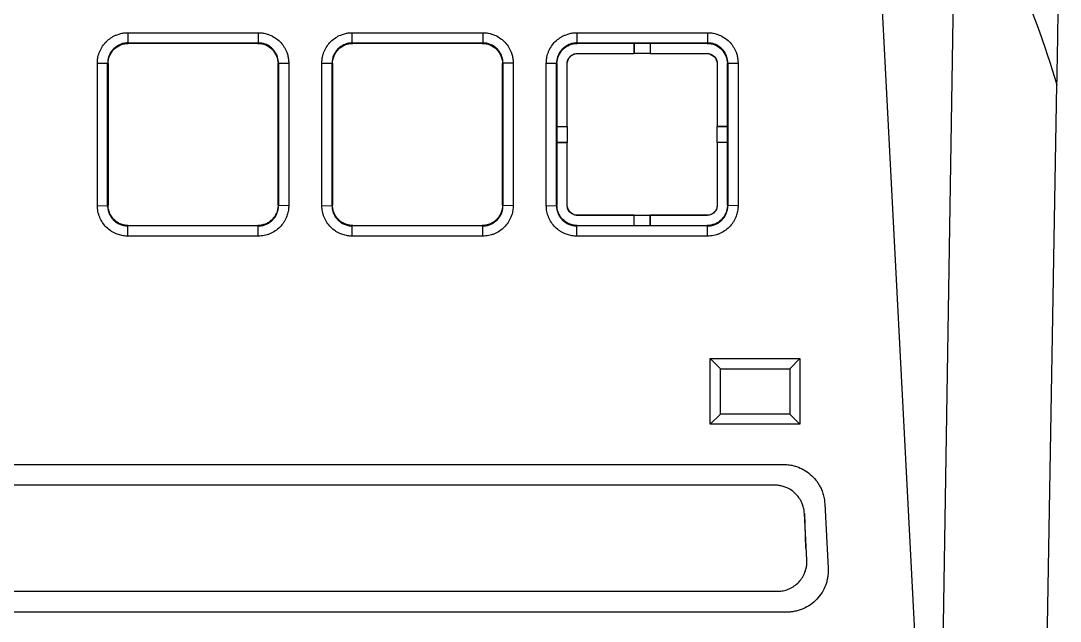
# Model space of a CAD drawing. Extents: x 86 to 639, y 68 to 658.
# Drawn here: x 318.5 to 369.9, y 156.3 to 186 of the extents above; entities that cross this region are included whole.
import ezdxf

# ---------------------------------------------------------------- set-up
doc = ezdxf.new("R2010")
doc.units = 0
doc.layers.get('0').update_dxf_attribs({"linetype": 'CONTINUOUS'})

msp = doc.modelspace()

# ---------------------------------------------------------------- linework, layer by layer
at = {"color": 7, "linetype": 'CONTINUOUS'}
for p, q in [((363.793, 135.212), (364.728, 194.568)), ((363.793, 135.212), (361, 188.496)), ((323.825, 185.408), (330.268, 185.408)), ((323.825, 185.408), (323.825, 184.903)), ((330.268, 185.408), (330.268, 184.903)), ((334.915, 185.408), (341.358, 185.408)), ((334.915, 184.903), (334.915, 185.408)), ((341.358, 185.408), (341.358, 184.903)), ((346.005, 185.408), (352.468, 185.408)), ((346.005, 185.408), (346.005, 184.903)), ((352.468, 185.408), (352.468, 184.903)), ((323.825, 184.903), (330.268, 184.903)), ((323.825, 184.903), (323.847, 184.882)), ((330.246, 184.882), (323.847, 184.882)), ((330.246, 184.882), (330.268, 184.903)), ((334.915, 184.903), (341.358, 184.903)), ((334.915, 184.903), (334.937, 184.882)), ((341.336, 184.882), (334.937, 184.882)), ((341.336, 184.882), (341.358, 184.903)), ((346.005, 184.903), (352.468, 184.903)), ((346.005, 184.903), (346.027, 184.882)), ((348.836, 184.882), (346.027, 184.882)), ((348.836, 184.89), (348.843, 184.897)), ((348.836, 184.382), (348.836, 184.886)), ((348.843, 184.897), (349.629, 184.897)), ((348.843, 184.897), (348.843, 184.375)), ((349.629, 184.897), (349.636, 184.89)), ((349.629, 184.897), (349.629, 184.375)), ((349.636, 184.886), (349.636, 184.382)), ((352.446, 184.882), (349.636, 184.882)), ((352.446, 184.882), (352.468, 184.903)), ((346.026, 184.382), (346.026, 184.375)), ((346.026, 184.382), (348.836, 184.382)), ((346.026, 184.375), (348.843, 184.375)), ((348.836, 184.382), (348.843, 184.375)), ((349.629, 184.375), (348.843, 184.375)), ((349.629, 184.375), (349.636, 184.382)), ((349.629, 184.375), (352.446, 184.375)), ((349.636, 184.382), (352.446, 184.382)), ((352.446, 184.382), (352.446, 184.375)), ((322.32, 176.868), (322.32, 183.912)), ((322.32, 183.912), (322.825, 183.903)), ((322.825, 176.86), (322.825, 183.903)), ((322.846, 183.882), (322.825, 183.903)), ((322.846, 183.882), (322.846, 176.882)), ((331.268, 183.903), (331.246, 183.882)), ((331.246, 176.882), (331.246, 183.882)), ((331.268, 183.903), (331.773, 183.912)), ((331.268, 183.903), (331.268, 176.86)), ((331.773, 183.912), (331.773, 176.868)), ((333.41, 176.868), (333.41, 183.912)), ((333.41, 183.912), (333.915, 183.903)), ((333.915, 176.86), (333.915, 183.903)), ((333.936, 183.882), (333.915, 183.903)), ((333.936, 183.882), (333.936, 176.882)), ((342.358, 183.903), (342.336, 183.882)), ((342.336, 176.882), (342.336, 183.882)), ((342.863, 183.912), (342.358, 183.903)), ((342.358, 183.903), (342.358, 176.86)), ((344.5, 176.868), (344.5, 183.912)), ((344.5, 183.912), (345.005, 183.903)), ((345.005, 176.86), (345.005, 183.903)), ((345.026, 183.882), (345.005, 183.903)), ((345.026, 183.882), (345.026, 176.882)), ((345.526, 183.882), (345.533, 183.882)), ((345.526, 180.782), (345.526, 183.882)), ((345.533, 180.775), (345.533, 183.882)), ((352.939, 183.882), (352.939, 180.775)), ((352.946, 183.882), (352.939, 183.882)), ((352.946, 183.882), (352.946, 180.782)), ((353.468, 183.903), (353.446, 183.882)), ((353.446, 176.882), (353.446, 183.882)), ((353.468, 183.903), (353.973, 183.912)), ((353.468, 183.903), (353.468, 176.86)), ((353.973, 183.912), (353.973, 176.868)), ((369.154, 149.931), (369.728, 182.829)), ((345.011, 180.775), (345.018, 180.782)), ((345.011, 179.989), (345.011, 180.775)), ((345.011, 180.775), (345.533, 180.775)), ((345.022, 180.782), (345.526, 180.782)), ((345.533, 180.775), (345.526, 180.782)), ((345.533, 180.775), (345.533, 179.989)), ((352.946, 180.782), (352.939, 180.775)), ((352.939, 179.989), (352.939, 180.775)), ((353.462, 180.775), (352.939, 180.775)), ((352.946, 180.782), (353.451, 180.782)), ((353.455, 180.782), (353.462, 180.775)), ((353.462, 180.775), (353.462, 179.989)), ((345.018, 179.982), (345.011, 179.989)), ((345.011, 179.989), (345.533, 179.989)), ((345.526, 179.982), (345.022, 179.982)), ((345.526, 179.982), (345.533, 179.989)), ((345.526, 176.882), (345.526, 179.982)), ((345.533, 176.882), (345.533, 179.989)), ((352.939, 179.989), (352.939, 176.882)), ((352.939, 179.989), (352.946, 179.982)), ((353.462, 179.989), (352.939, 179.989)), ((352.946, 179.982), (352.946, 176.882)), ((353.451, 179.982), (352.946, 179.982)), ((353.462, 179.989), (353.455, 179.982)), ((322.32, 176.868), (322.825, 176.86)), ((322.825, 176.86), (322.846, 176.882)), ((331.246, 176.882), (331.268, 176.86)), ((331.773, 176.868), (331.268, 176.86)), ((333.41, 176.868), (333.915, 176.86)), ((333.915, 176.86), (333.936, 176.882)), ((342.336, 176.882), (342.358, 176.86)), ((342.863, 176.868), (342.358, 176.86)), ((344.5, 176.868), (345.005, 176.86)), ((345.005, 176.86), (345.026, 176.882)), ((345.526, 176.882), (345.533, 176.882)), ((352.946, 176.882), (352.939, 176.882)), ((353.446, 176.882), (353.468, 176.86)), ((353.973, 176.868), (353.468, 176.86)), ((348.843, 176.389), (346.026, 176.389)), ((346.026, 176.382), (346.026, 176.389)), ((348.836, 176.382), (346.026, 176.382)), ((348.843, 176.389), (348.836, 176.382)), ((348.836, 175.877), (348.836, 176.382)), ((348.843, 176.389), (349.629, 176.389)), ((348.843, 175.866), (348.843, 176.389)), ((352.446, 176.389), (349.629, 176.389)), ((349.629, 175.866), (349.629, 176.389)), ((349.636, 176.382), (349.629, 176.389)), ((349.636, 176.382), (349.636, 175.877)), ((352.446, 176.382), (349.636, 176.382)), ((352.446, 176.382), (352.446, 176.389)), ((323.846, 175.882), (323.824, 175.86)), ((323.824, 175.356), (323.824, 175.86)), ((330.268, 175.86), (323.824, 175.86)), ((323.846, 175.882), (330.247, 175.882)), ((330.268, 175.86), (330.247, 175.882)), ((330.268, 175.356), (330.268, 175.86)), ((334.936, 175.882), (334.914, 175.86)), ((334.914, 175.356), (334.914, 175.86)), ((341.358, 175.86), (334.914, 175.86)), ((334.936, 175.882), (341.337, 175.882)), ((341.358, 175.86), (341.337, 175.882)), ((341.358, 175.356), (341.358, 175.86)), ((346.026, 175.882), (346.004, 175.86)), ((346.004, 175.356), (346.004, 175.86)), ((352.468, 175.86), (346.004, 175.86)), ((346.026, 175.882), (348.836, 175.882)), ((348.843, 175.866), (348.836, 175.873)), ((349.629, 175.866), (348.843, 175.866)), ((349.636, 175.873), (349.629, 175.866)), ((349.636, 175.882), (352.447, 175.882)), ((352.468, 175.86), (352.447, 175.882)), ((352.468, 175.356), (352.468, 175.86)), ((330.268, 175.356), (323.824, 175.356)), ((341.358, 175.356), (334.914, 175.356)), ((352.468, 175.356), (346.004, 175.356)), ((352.601, 169.308), (357.027, 169.308)), ((352.601, 166.056), (352.601, 169.308)), ((352.601, 169.308), (353.105, 168.803)), ((357.027, 169.308), (356.527, 168.803)), ((357.027, 169.308), (357.027, 166.056)), ((353.105, 166.56), (353.105, 168.803)), ((353.105, 168.803), (356.527, 168.803)), ((356.527, 168.803), (356.527, 166.56)), ((353.105, 166.56), (352.601, 166.056)), ((356.527, 166.56), (353.105, 166.56)), ((356.527, 166.582), (356.527, 166.56)), ((357.027, 166.056), (356.527, 166.56)), ((357.027, 166.056), (352.601, 166.056)), ((301.151, 164.077), (356.192, 164.077)), ((355.772, 163.05), (301.571, 163.05)), ((358.257, 162.13), (358.424, 158.954)), ((357.25, 161.656), (357.311, 159.931)), ((357.372, 159.359), (357.252, 161.65)), ((301.442, 157.804), (355.902, 157.804)), ((356.368, 156.773), (300.975, 156.773))]:
    msp.add_line(p, q, dxfattribs=at)
at = {"color": 7, "linetype": 'CONTINUOUS', "flags": 128}
msp.add_lwpolyline([(342.863, 183.912), (342.863, 180.39), (342.863, 177.833), (342.863, 177.152), (342.863, 176.96), (342.863, 176.902), (342.863, 176.868)], dxfattribs=at)
at = {"color": 7, "linetype": 'CONTINUOUS'}
msp.add_open_spline([(364.728, 194.568), (366.833, 190.767), (368.507, 186.836), (369.728, 182.829)], degree=3, dxfattribs=at)
for points, knots in [([(369.728, 182.829), (369.742, 183.625), (369.77, 185.216), (369.795, 186.664), (369.809, 187.411), (369.811, 187.566), (369.814, 187.72), (369.817, 187.886), (369.82, 188.062), (369.823, 188.248), (369.829, 188.575), (369.837, 189.051), (369.847, 189.624), (369.856, 190.165), (369.864, 190.617), (369.87, 190.99), (369.875, 191.281), (369.879, 191.513), (369.883, 191.693), (369.885, 191.835), (369.887, 191.946), (369.889, 192.025), (369.889, 192.069), (369.889, 192.07), (369.889, 192.07)], [0, 0, 0, 0, 0.153771, 0.307521, 0.320927, 0.332423, 0.345036, 0.358767, 0.373616, 0.389582, 0.406665, 0.459407, 0.520604, 0.577567, 0.637598, 0.687868, 0.734749, 0.778239, 0.818334, 0.855036, 0.893723, 0.933667, 0.973609, 1, 1, 1, 1]), ([(322.32, 183.912), (322.321, 183.945), (322.322, 184.01), (322.332, 184.108), (322.351, 184.221), (322.383, 184.349), (322.45, 184.533), (322.567, 184.751), (322.756, 184.978), (322.947, 185.134), (323.116, 185.234), (323.264, 185.304), (323.435, 185.361), (323.628, 185.401), (323.759, 185.405), (323.825, 185.408)], [0, 0, 0, 0, 0.041708, 0.083373, 0.125177, 0.187739, 0.250326, 0.375046, 0.50008, 0.624955, 0.687328, 0.749973, 0.83333, 0.916197, 1, 1, 1, 1]), ([(330.268, 185.408), (330.301, 185.407), (330.366, 185.406), (330.464, 185.396), (330.577, 185.378), (330.705, 185.346), (330.89, 185.28), (331.108, 185.165), (331.337, 184.978), (331.495, 184.788), (331.596, 184.62), (331.667, 184.472), (331.725, 184.302), (331.765, 184.109), (331.77, 183.978), (331.773, 183.912)], [0, 0, 0, 0, 0.0417358, 0.083403, 0.1251756, 0.187749, 0.250301, 0.3752137, 0.5001, 0.6249811, 0.6873601, 0.7499907, 0.8334685, 0.9163144, 1, 1, 1, 1]), ([(333.41, 183.912), (333.411, 183.945), (333.412, 184.01), (333.422, 184.108), (333.441, 184.221), (333.473, 184.349), (333.54, 184.533), (333.657, 184.751), (333.846, 184.978), (334.075, 185.165), (334.308, 185.288), (334.525, 185.361), (334.718, 185.401), (334.849, 185.405), (334.915, 185.408)], [0, 0, 0, 0, 0.041715, 0.083386, 0.125193, 0.187763, 0.250357, 0.375107, 0.500144, 0.624841, 0.749941, 0.83332, 0.916198, 1, 1, 1, 1]), ([(341.358, 185.408), (341.391, 185.407), (341.456, 185.406), (341.554, 185.396), (341.667, 185.378), (341.795, 185.346), (341.98, 185.28), (342.198, 185.165), (342.427, 184.978), (342.616, 184.75), (342.741, 184.518), (342.815, 184.302), (342.855, 184.109), (342.86, 183.978), (342.863, 183.912)], [0, 0, 0, 0, 0.0417446, 0.0834173, 0.1251919, 0.1877734, 0.2503334, 0.3752703, 0.5001657, 0.6249873, 0.7499588, 0.8334509, 0.9163074, 1, 1, 1, 1]), ([(344.5, 183.912), (344.501, 183.945), (344.502, 184.01), (344.512, 184.108), (344.531, 184.221), (344.563, 184.349), (344.63, 184.533), (344.747, 184.751), (344.936, 184.978), (345.127, 185.134), (345.296, 185.234), (345.444, 185.304), (345.615, 185.361), (345.808, 185.401), (345.939, 185.405), (346.005, 185.408)], [0, 0, 0, 0, 0.041708, 0.083373, 0.125177, 0.187739, 0.250326, 0.375047, 0.50008, 0.624955, 0.687328, 0.749973, 0.833329, 0.916197, 1, 1, 1, 1]), ([(352.468, 185.408), (352.501, 185.407), (352.566, 185.406), (352.664, 185.396), (352.777, 185.378), (352.905, 185.346), (353.09, 185.28), (353.308, 185.165), (353.537, 184.978), (353.694, 184.788), (353.796, 184.62), (353.867, 184.472), (353.925, 184.302), (353.965, 184.109), (353.97, 183.978), (353.973, 183.912)], [0, 0, 0, 0, 0.041736, 0.083403, 0.125176, 0.187749, 0.250301, 0.375213, 0.5001, 0.624981, 0.68736, 0.749991, 0.833468, 0.916314, 1, 1, 1, 1]), ([(323.825, 184.903), (323.794, 184.903), (323.727, 184.901), (323.62, 184.884), (323.5, 184.852), (323.372, 184.799), (323.239, 184.719), (323.037, 184.549), (322.865, 184.268), (322.825, 184.007), (322.825, 183.904), (322.825, 183.903)], [0, 0, 0, 0, 0.059267, 0.128327, 0.207175, 0.295808, 0.39422, 0.502404, 0.801583, 0.999903, 1, 1, 1, 1]), ([(322.846, 183.882), (322.846, 184.143), (322.954, 184.404), (323.325, 184.774), (323.585, 184.882), (323.847, 184.882)], [0, 0, 0, 0, 0.5, 0.5, 1, 1, 1, 1]), ([(330.246, 184.882), (330.508, 184.882), (330.768, 184.774), (331.139, 184.404), (331.246, 184.143), (331.246, 183.882)], [0, 0, 0, 0, 0.5, 0.5, 1, 1, 1, 1]), ([(331.268, 183.903), (331.268, 183.904), (331.268, 184.006), (331.228, 184.266), (331.04, 184.576), (330.784, 184.772), (330.581, 184.86), (330.411, 184.898), (330.311, 184.902), (330.268, 184.903)], [0, 0, 0, 0, 0.0000974, 0.1958334, 0.4976956, 0.6674566, 0.8078085, 0.9186761, 1, 1, 1, 1]), ([(334.915, 184.903), (334.886, 184.903), (334.823, 184.901), (334.721, 184.886), (334.602, 184.857), (334.472, 184.804), (334.334, 184.724), (334.18, 184.594), (334.044, 184.415), (333.957, 184.212), (333.92, 184.043), (333.916, 183.945), (333.915, 183.903)], [0, 0, 0, 0, 0.0542399, 0.1201975, 0.1978674, 0.287243, 0.3883167, 0.50108, 0.6717432, 0.8118358, 0.921276, 1, 1, 1, 1]), ([(333.936, 183.882), (333.936, 184.143), (334.044, 184.404), (334.415, 184.774), (334.675, 184.882), (334.937, 184.882)], [0, 0, 0, 0, 0.5, 0.5, 1, 1, 1, 1]), ([(341.336, 184.882), (341.598, 184.882), (341.858, 184.774), (342.229, 184.404), (342.336, 184.143), (342.336, 183.882)], [0, 0, 0, 0, 0.5, 0.5, 1, 1, 1, 1]), ([(342.358, 183.903), (342.358, 183.904), (342.358, 184.011), (342.316, 184.272), (342.129, 184.573), (341.887, 184.762), (341.693, 184.852), (341.517, 184.897), (341.408, 184.901), (341.358, 184.903)], [0, 0, 0, 0, 0.000097, 0.206151, 0.497726, 0.654218, 0.790116, 0.905387, 1, 1, 1, 1]), ([(346.005, 184.903), (345.974, 184.903), (345.906, 184.901), (345.799, 184.884), (345.679, 184.852), (345.551, 184.799), (345.419, 184.719), (345.217, 184.549), (345.045, 184.268), (345.005, 184.007), (345.005, 183.904), (345.005, 183.903)], [0, 0, 0, 0, 0.059713, 0.12904, 0.207977, 0.296519, 0.394662, 0.502401, 0.80102, 0.999903, 1, 1, 1, 1]), ([(345.026, 183.882), (345.026, 184.143), (345.134, 184.404), (345.505, 184.774), (345.765, 184.882), (346.027, 184.882)], [0, 0, 0, 0, 0.5, 0.5, 1, 1, 1, 1]), ([(352.446, 184.882), (352.708, 184.882), (352.968, 184.774), (353.339, 184.404), (353.446, 184.143), (353.446, 183.882)], [0, 0, 0, 0, 0.5, 0.5, 1, 1, 1, 1]), ([(353.468, 183.903), (353.467, 183.931), (353.466, 183.993), (353.452, 184.095), (353.422, 184.213), (353.37, 184.343), (353.29, 184.481), (353.161, 184.636), (352.984, 184.772), (352.781, 184.86), (352.611, 184.898), (352.511, 184.902), (352.468, 184.903)], [0, 0, 0, 0, 0.0532868, 0.1185509, 0.1957865, 0.2849869, 0.386144, 0.4992491, 0.6683415, 0.8082112, 0.9187836, 1, 1, 1, 1]), ([(345.526, 183.882), (345.528, 183.908), (345.53, 183.959), (345.549, 184.034), (345.579, 184.105), (345.62, 184.171), (345.697, 184.261), (345.829, 184.359), (345.961, 184.374), (346.026, 184.382)], [0, 0, 0, 0, 0.100448, 0.197922, 0.294878, 0.393809, 0.497068, 0.749337, 1, 1, 1, 1]), ([(345.533, 183.882), (345.533, 184.011), (345.588, 184.134), (345.768, 184.316), (345.896, 184.375), (346.026, 184.375)], [0, 0, 0, 0, 0.5, 0.5, 1, 1, 1, 1]), ([(352.446, 184.382), (352.472, 184.38), (352.524, 184.378), (352.599, 184.359), (352.669, 184.329), (352.736, 184.288), (352.825, 184.211), (352.924, 184.079), (352.939, 183.947), (352.946, 183.882)], [0, 0, 0, 0, 0.10044, 0.197907, 0.294859, 0.393791, 0.497056, 0.749326, 1, 1, 1, 1]), ([(352.446, 184.375), (352.575, 184.375), (352.699, 184.32), (352.881, 184.14), (352.939, 184.012), (352.939, 183.882)], [0, 0, 0, 0, 0.5, 0.5, 1, 1, 1, 1]), ([(323.824, 175.356), (323.785, 175.356), (323.706, 175.358), (323.588, 175.373), (323.472, 175.396), (323.358, 175.428), (323.238, 175.473), (323.113, 175.533), (322.944, 175.635), (322.752, 175.793), (322.564, 176.024), (322.448, 176.243), (322.382, 176.43), (322.347, 176.573), (322.324, 176.72), (322.322, 176.819), (322.32, 176.868)], [0, 0, 0, 0, 0.050344, 0.100216, 0.149929, 0.199803, 0.250151, 0.312515, 0.375202, 0.500098, 0.624996, 0.749899, 0.812268, 0.87495, 0.937302, 1, 1, 1, 1]), ([(322.825, 176.86), (322.826, 176.827), (322.827, 176.761), (322.843, 176.663), (322.867, 176.567), (322.9, 176.474), (322.942, 176.386), (322.993, 176.302), (323.051, 176.223), (323.136, 176.13), (323.256, 176.03), (323.423, 175.937), (323.616, 175.873), (323.754, 175.864), (323.824, 175.86)], [0, 0, 0, 0, 0.063093, 0.126061, 0.188903, 0.251621, 0.314216, 0.376689, 0.439039, 0.501269, 0.615506, 0.736706, 0.86487, 1, 1, 1, 1]), ([(323.846, 175.882), (323.814, 175.883), (323.748, 175.884), (323.648, 175.9), (323.549, 175.925), (323.451, 175.961), (323.355, 176.008), (323.263, 176.067), (323.176, 176.137), (323.096, 176.217), (323.025, 176.308), (322.963, 176.408), (322.912, 176.517), (322.875, 176.634), (322.851, 176.756), (322.848, 176.839), (322.846, 176.882)], [0, 0, 0, 0, 0.062372, 0.1261357, 0.1912914, 0.2578397, 0.3257811, 0.3951159, 0.4658446, 0.5379675, 0.611485, 0.6863972, 0.7627046, 0.8404074, 0.9195058, 1, 1, 1, 1]), ([(331.246, 176.882), (331.245, 176.847), (331.243, 176.778), (331.227, 176.676), (331.201, 176.578), (331.166, 176.484), (331.123, 176.396), (331.071, 176.314), (331.014, 176.238), (330.95, 176.169), (330.881, 176.107), (330.808, 176.053), (330.732, 176.006), (330.653, 175.967), (330.572, 175.935), (330.491, 175.911), (330.409, 175.894), (330.328, 175.884), (330.273, 175.882), (330.247, 175.882)], [0, 0, 0, 0, 0.0663936, 0.1318402, 0.1963397, 0.2598924, 0.3224984, 0.3841579, 0.4448711, 0.5046381, 0.5634591, 0.6213344, 0.6782641, 0.7342485, 0.7892878, 0.8433823, 0.8965324, 0.9487381, 1, 1, 1, 1]), ([(331.773, 176.868), (331.772, 176.829), (331.77, 176.75), (331.756, 176.632), (331.733, 176.516), (331.701, 176.402), (331.657, 176.281), (331.598, 176.156), (331.497, 175.986), (331.341, 175.793), (331.111, 175.604), (330.893, 175.486), (330.707, 175.419), (330.563, 175.383), (330.417, 175.36), (330.318, 175.357), (330.268, 175.356)], [0, 0, 0, 0, 0.0503992, 0.1003093, 0.1500341, 0.1998806, 0.2501538, 0.3125506, 0.3752058, 0.5001029, 0.6250015, 0.7499008, 0.8123169, 0.8749517, 0.937297, 1, 1, 1, 1]), ([(330.268, 175.86), (330.3, 175.861), (330.363, 175.862), (330.455, 175.876), (330.544, 175.897), (330.628, 175.925), (330.708, 175.96), (330.783, 176.001), (330.853, 176.047), (330.917, 176.097), (331.003, 176.177), (331.103, 176.298), (331.196, 176.471), (331.257, 176.661), (331.264, 176.793), (331.268, 176.86)], [0, 0, 0, 0, 0.060587, 0.119898, 0.177933, 0.234691, 0.290174, 0.344382, 0.397314, 0.448971, 0.499355, 0.622719, 0.747277, 0.873035, 1, 1, 1, 1]), ([(334.914, 175.356), (334.875, 175.356), (334.796, 175.358), (334.678, 175.373), (334.562, 175.396), (334.448, 175.428), (334.328, 175.473), (334.203, 175.533), (334.034, 175.635), (333.842, 175.793), (333.654, 176.024), (333.538, 176.243), (333.472, 176.43), (333.437, 176.573), (333.414, 176.72), (333.412, 176.819), (333.41, 176.868)], [0, 0, 0, 0, 0.050343, 0.100214, 0.149928, 0.199802, 0.250151, 0.312521, 0.375202, 0.500098, 0.624996, 0.749899, 0.812265, 0.87495, 0.937304, 1, 1, 1, 1]), ([(333.915, 176.86), (333.916, 176.826), (333.917, 176.76), (333.933, 176.661), (333.957, 176.565), (333.991, 176.472), (334.033, 176.384), (334.084, 176.3), (334.142, 176.222), (334.226, 176.13), (334.347, 176.029), (334.515, 175.937), (334.707, 175.872), (334.844, 175.864), (334.914, 175.86)], [0, 0, 0, 0, 0.063745, 0.127179, 0.190301, 0.253113, 0.315616, 0.37781, 0.439696, 0.501275, 0.616473, 0.737993, 0.865835, 1, 1, 1, 1]), ([(334.936, 175.882), (334.904, 175.883), (334.838, 175.884), (334.738, 175.9), (334.639, 175.925), (334.541, 175.961), (334.445, 176.008), (334.353, 176.067), (334.266, 176.137), (334.186, 176.217), (334.115, 176.308), (334.053, 176.408), (334.002, 176.517), (333.965, 176.634), (333.941, 176.756), (333.938, 176.839), (333.936, 176.882)], [0, 0, 0, 0, 0.062372, 0.126136, 0.191291, 0.25784, 0.325781, 0.395116, 0.465845, 0.537968, 0.611485, 0.686397, 0.762705, 0.840407, 0.919506, 1, 1, 1, 1]), ([(342.336, 176.882), (342.335, 176.847), (342.333, 176.778), (342.317, 176.676), (342.291, 176.578), (342.256, 176.484), (342.213, 176.396), (342.161, 176.314), (342.104, 176.238), (342.04, 176.169), (341.971, 176.107), (341.898, 176.053), (341.822, 176.006), (341.743, 175.967), (341.662, 175.935), (341.581, 175.911), (341.499, 175.894), (341.418, 175.884), (341.363, 175.882), (341.337, 175.882)], [0, 0, 0, 0, 0.066391, 0.1318351, 0.1963327, 0.2598837, 0.3224884, 0.3841469, 0.4448593, 0.504626, 0.563447, 0.6213226, 0.678253, 0.7342384, 0.7892791, 0.8433753, 0.8965273, 0.9487355, 1, 1, 1, 1]), ([(342.863, 176.868), (342.862, 176.829), (342.86, 176.749), (342.846, 176.632), (342.823, 176.516), (342.791, 176.402), (342.747, 176.281), (342.688, 176.156), (342.587, 175.986), (342.431, 175.793), (342.201, 175.604), (341.983, 175.486), (341.797, 175.419), (341.653, 175.383), (341.507, 175.36), (341.408, 175.357), (341.358, 175.356)], [0, 0, 0, 0, 0.0504101, 0.1003256, 0.1500502, 0.1998909, 0.2501526, 0.3126017, 0.3752078, 0.5001049, 0.6250001, 0.7498994, 0.8123301, 0.8749515, 0.9373067, 1, 1, 1, 1]), ([(341.358, 175.86), (341.39, 175.861), (341.454, 175.862), (341.546, 175.876), (341.636, 175.898), (341.72, 175.926), (341.8, 175.961), (341.875, 176.002), (341.944, 176.048), (342.007, 176.097), (342.094, 176.177), (342.194, 176.299), (342.287, 176.472), (342.347, 176.662), (342.354, 176.794), (342.358, 176.86)], [0, 0, 0, 0, 0.061098, 0.120792, 0.179082, 0.235969, 0.291452, 0.345532, 0.39821, 0.449485, 0.499359, 0.623567, 0.748405, 0.873881, 1, 1, 1, 1]), ([(346.004, 175.356), (345.965, 175.356), (345.886, 175.358), (345.768, 175.373), (345.652, 175.396), (345.538, 175.428), (345.418, 175.473), (345.293, 175.533), (345.124, 175.635), (344.932, 175.793), (344.744, 176.024), (344.628, 176.244), (344.562, 176.43), (344.527, 176.573), (344.504, 176.72), (344.502, 176.819), (344.5, 176.868)], [0, 0, 0, 0, 0.050355, 0.100232, 0.149945, 0.199813, 0.25015, 0.312558, 0.375205, 0.500101, 0.624996, 0.749897, 0.812301, 0.874951, 0.937319, 1, 1, 1, 1]), ([(345.005, 176.86), (345.006, 176.827), (345.007, 176.761), (345.023, 176.663), (345.047, 176.567), (345.08, 176.474), (345.122, 176.385), (345.173, 176.301), (345.232, 176.223), (345.316, 176.13), (345.436, 176.03), (345.603, 175.937), (345.795, 175.873), (345.934, 175.864), (346.004, 175.86)], [0, 0, 0, 0, 0.063168, 0.126188, 0.189063, 0.251791, 0.314375, 0.376815, 0.439112, 0.501266, 0.615392, 0.736556, 0.864759, 1, 1, 1, 1]), ([(346.026, 175.882), (345.994, 175.883), (345.928, 175.884), (345.828, 175.9), (345.729, 175.925), (345.631, 175.961), (345.535, 176.008), (345.443, 176.067), (345.356, 176.137), (345.276, 176.217), (345.205, 176.308), (345.143, 176.408), (345.092, 176.517), (345.055, 176.634), (345.031, 176.756), (345.028, 176.839), (345.026, 176.882)], [0, 0, 0, 0, 0.062375, 0.126142, 0.1913, 0.25785, 0.325792, 0.395128, 0.465857, 0.537979, 0.611496, 0.686407, 0.762713, 0.840413, 0.919509, 1, 1, 1, 1]), ([(346.026, 176.382), (346, 176.383), (345.949, 176.386), (345.874, 176.404), (345.803, 176.434), (345.737, 176.475), (345.648, 176.552), (345.549, 176.684), (345.534, 176.816), (345.526, 176.882)], [0, 0, 0, 0, 0.10044, 0.197907, 0.294859, 0.393791, 0.497056, 0.749326, 1, 1, 1, 1]), ([(346.026, 176.389), (345.897, 176.389), (345.774, 176.443), (345.592, 176.624), (345.533, 176.751), (345.533, 176.882)], [0, 0, 0, 0, 0.5, 0.5, 1, 1, 1, 1]), ([(352.939, 176.882), (352.939, 176.752), (352.884, 176.629), (352.704, 176.447), (352.577, 176.389), (352.446, 176.389)], [0, 0, 0, 0, 0.5, 0.5, 1, 1, 1, 1]), ([(352.946, 176.882), (352.945, 176.855), (352.942, 176.804), (352.924, 176.729), (352.894, 176.659), (352.853, 176.592), (352.776, 176.503), (352.644, 176.404), (352.512, 176.389), (352.446, 176.382)], [0, 0, 0, 0, 0.100448, 0.197922, 0.294878, 0.393809, 0.497068, 0.749337, 1, 1, 1, 1]), ([(353.446, 176.882), (353.445, 176.847), (353.443, 176.778), (353.427, 176.676), (353.401, 176.578), (353.366, 176.484), (353.322, 176.396), (353.271, 176.314), (353.213, 176.238), (353.15, 176.169), (353.081, 176.107), (353.008, 176.053), (352.932, 176.006), (352.853, 175.967), (352.772, 175.935), (352.691, 175.911), (352.609, 175.894), (352.528, 175.884), (352.473, 175.882), (352.447, 175.882)], [0, 0, 0, 0, 0.066394, 0.13184, 0.19634, 0.259892, 0.322498, 0.384158, 0.444871, 0.504638, 0.563459, 0.621334, 0.678264, 0.734248, 0.789288, 0.843382, 0.896532, 0.948738, 1, 1, 1, 1]), ([(353.973, 176.868), (353.972, 176.829), (353.97, 176.75), (353.956, 176.632), (353.933, 176.516), (353.901, 176.402), (353.857, 176.281), (353.798, 176.156), (353.697, 175.986), (353.54, 175.793), (353.311, 175.604), (353.093, 175.486), (352.907, 175.419), (352.763, 175.383), (352.617, 175.36), (352.518, 175.357), (352.468, 175.356)], [0, 0, 0, 0, 0.0504, 0.10031, 0.150035, 0.199881, 0.250154, 0.31255, 0.375206, 0.500103, 0.625001, 0.749901, 0.812317, 0.874952, 0.937297, 1, 1, 1, 1]), ([(352.468, 175.86), (352.5, 175.861), (352.563, 175.862), (352.655, 175.876), (352.744, 175.897), (352.828, 175.925), (352.908, 175.96), (352.983, 176.001), (353.053, 176.047), (353.116, 176.097), (353.203, 176.177), (353.303, 176.298), (353.396, 176.471), (353.457, 176.661), (353.464, 176.793), (353.468, 176.86)], [0, 0, 0, 0, 0.060582, 0.11989, 0.177922, 0.234679, 0.290162, 0.34437, 0.397305, 0.448966, 0.499355, 0.622686, 0.747233, 0.873002, 1, 1, 1, 1]), ([(356.192, 164.077), (356.235, 164.076), (356.323, 164.075), (356.453, 164.062), (356.603, 164.039), (356.773, 163.999), (357.02, 163.915), (357.313, 163.768), (357.625, 163.527), (357.841, 163.28), (357.983, 163.061), (358.084, 162.868), (358.17, 162.645), (358.234, 162.391), (358.25, 162.217), (358.257, 162.13)], [0, 0, 0, 0, 0.041778, 0.0834206, 0.1250855, 0.1876268, 0.2501353, 0.3750437, 0.4999484, 0.6248528, 0.6872671, 0.7498934, 0.8331332, 0.9160513, 1, 1, 1, 1]), ([(357.252, 161.65), (357.249, 161.688), (357.243, 161.765), (357.224, 161.878), (357.196, 161.989), (357.16, 162.097), (357.096, 162.251), (356.985, 162.441), (356.805, 162.648), (356.588, 162.819), (356.366, 162.934), (356.156, 163.004), (355.966, 163.043), (355.837, 163.047), (355.772, 163.05)], [0, 0, 0, 0, 0.051484, 0.102419, 0.153106, 0.203852, 0.254961, 0.375519, 0.496157, 0.618887, 0.742162, 0.827968, 0.913431, 1, 1, 1, 1]), ([(355.902, 157.804), (355.943, 157.805), (356.026, 157.807), (356.148, 157.822), (356.268, 157.847), (356.385, 157.882), (356.552, 157.947), (356.758, 158.062), (356.98, 158.254), (357.16, 158.486), (357.276, 158.724), (357.343, 158.949), (357.375, 159.152), (357.373, 159.29), (357.372, 159.359)], [0, 0, 0, 0, 0.05189, 0.103128, 0.154063, 0.205049, 0.256438, 0.377755, 0.498979, 0.620595, 0.742897, 0.828344, 0.913503, 1, 1, 1, 1]), ([(358.424, 158.954), (358.425, 158.908), (358.428, 158.814), (358.421, 158.675), (358.404, 158.512), (358.368, 158.329), (358.287, 158.061), (358.135, 157.743), (357.88, 157.407), (357.56, 157.131), (357.253, 156.961), (356.99, 156.864), (356.786, 156.812), (356.578, 156.779), (356.438, 156.775), (356.368, 156.773)], [0, 0, 0, 0, 0.041801, 0.083439, 0.125089, 0.187647, 0.25016, 0.375077, 0.499982, 0.624884, 0.749779, 0.812226, 0.87489, 0.937179, 1, 1, 1, 1])]:
    msp.add_open_spline(points, degree=3, knots=knots, dxfattribs=at)

doc.saveas('drawing.dxf')
